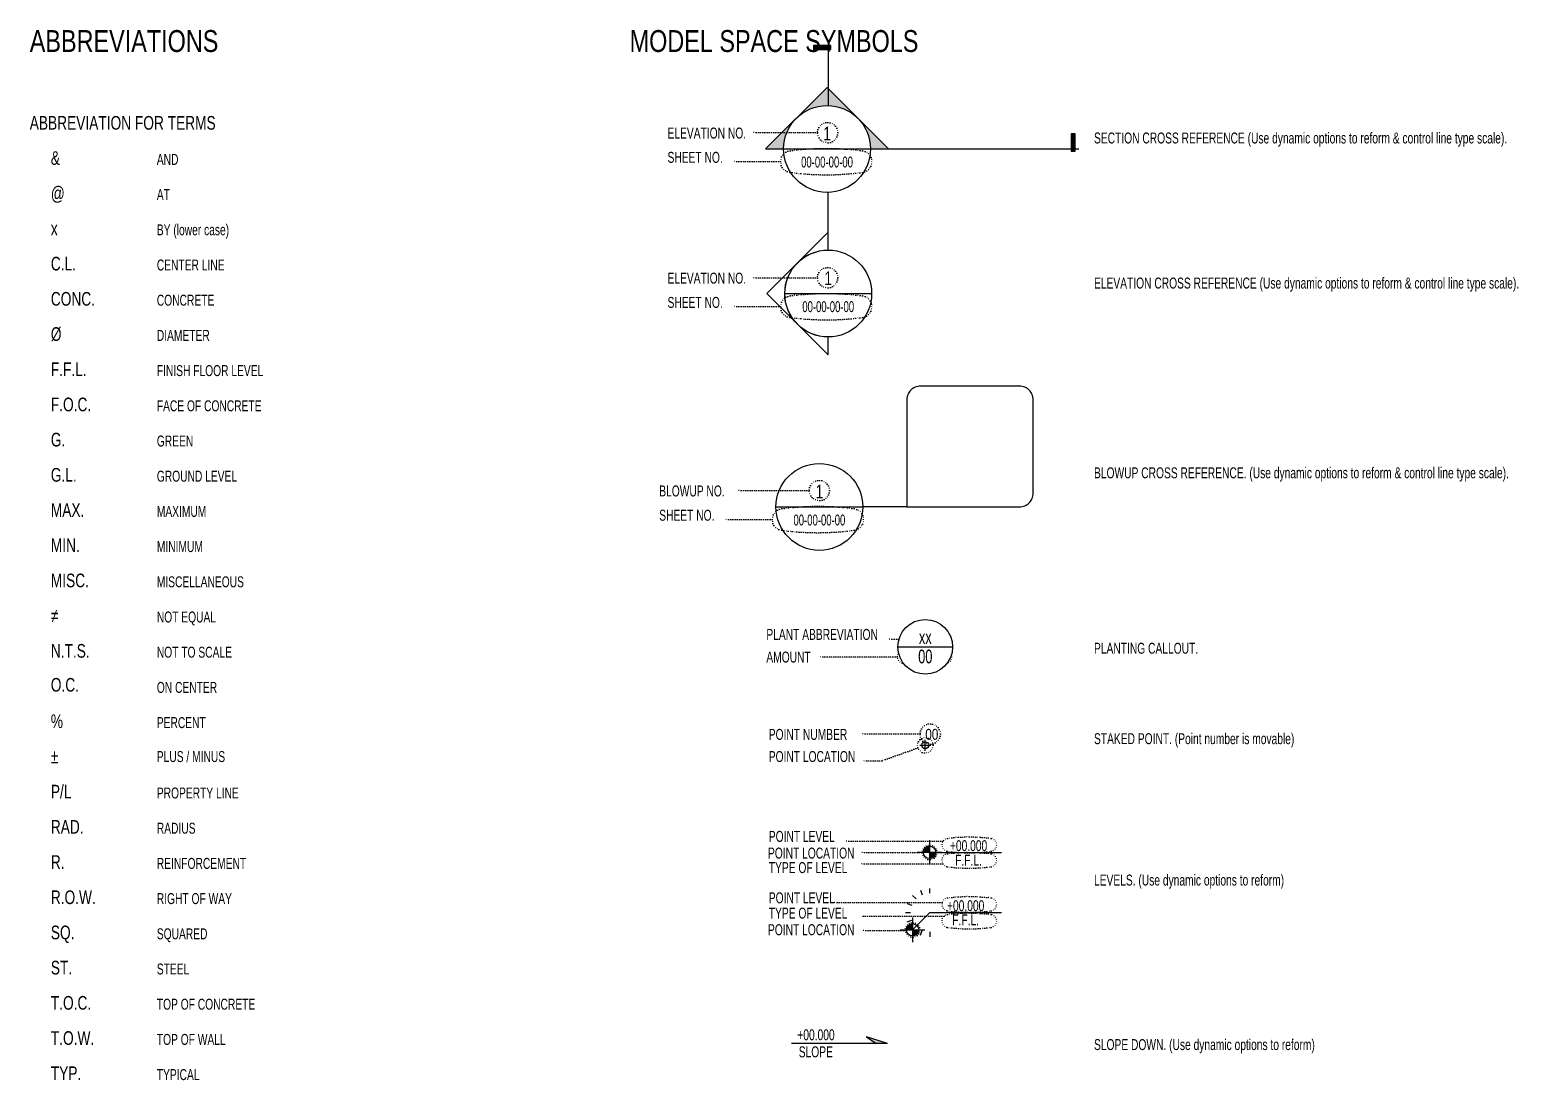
# Model space of a CAD drawing. Extents: x -1 to 478, y -15 to 369.
# Drawn here: x -0.5 to 271.5, y 177.3 to 369.4 of the extents above; entities that cross this region are included whole.
import ezdxf
from ezdxf.enums import TextEntityAlignment as Align

# ---------------------------------------------------------------- set-up
doc = ezdxf.new("R2010")
doc.units = 0
doc.header["$MEASUREMENT"] = 0
doc.linetypes.add('ACAD_ISO07W100', pattern=[3, 0, -3])
doc.linetypes.add('KH-Dash-dot-01', pattern=[18, 12, -3, 0, -3])
for name, color, linetype in [('LA-GNRL-Cross Reference', 161, 'Continuous'), ('LA-GNRL-Design Text', 3, 'Continuous'), ('LA-GNRL-NOTES-Text-01', 183, 'Continuous'), ('LA-GNRL-NOTES-Text-02', 150, 'Continuous'), ('LA-GNRL-NOTES-Text-03', 240, 'Continuous'), ('LA-GRAD-Spot Levels', 242, 'Continuous'), ('LA-PLNT-GNRL-Callout Note', 161, 'Continuous'), ('LA-STAK-Staking Point Symbol', 113, 'Continuous'), ('LA-STAK-Staking PointText', 240, 'Continuous')]:
    doc.layers.add(name, color=color, linetype=linetype)
doc.styles.add('TXT- (1)', font='gh-general font.shx', dxfattribs={"width": 0.8})
doc.styles.add('TXT- (2)', font='gh-general font.shx', dxfattribs={"width": 0.75})
doc.styles.add('TXT- (3)', font='gh-general font.shx', dxfattribs={"width": 0.7})
doc.styles.add('TXT- (design)', font='stylu.ttf', dxfattribs={"width": 0.7})
doc.styles.add('TXT- (stk)', font='gh-staking font.shx', dxfattribs={"width": 0.8})

# ---------------------------------------------------------------- blocks, each defined once
blk = doc.blocks.new('*U62')
blk.add_hatch(color=256).paths.add_polyline_path([(0.04533, 0.00274), (0.04462, 0.00274), (0.04462, -0.00044), (0.04533, -0.00044)])
blk.add_lwpolyline([(0.04533, 0.00274), (0.04462, 0.00274), (0.04462, -0.00044), (0.04533, -0.00044)], close=True)
at = {"linetype": 'KH-Dash-dot-01', "lineweight": 100}
blk.add_wipeout([(-0.00794, 0), (-0.00755, -0.00245), (-0.00642, -0.00467), (-0.00467, -0.00642), (-0.00245, -0.00755), (0, -0.00794), (0.00245, -0.00755), (0.00467, -0.00642), (0.00642, -0.00467), (0.00755, -0.00245), (0.00794, 0), (0.00755, 0.00245), (0.00642, 0.00467), (0.00467, 0.00642), (0.00245, 0.00755), (0, 0.00794), (-0.00245, 0.00755), (-0.00467, 0.00642), (-0.00642, 0.00467), (-0.00755, 0.00245)], dxfattribs=at)
h = blk.add_hatch(color=256)
edge = h.paths.add_edge_path()
edge.add_line((0.00794, 0), (0.01123, 0))
edge.add_line((0.01123, 0), (0, 0.01123))
edge.add_line((0, 0.01123), (-0.01123, 0))
edge.add_line((-0.01123, 0), (-0.00794, 0))
edge.add_arc((0, 0), 0.00794, 0, 180, ccw=False)
blk.add_line((-0.00794, 0), (0.00794, 0))
blk.add_lwpolyline([(0.00794, 0), (0.01123, 0), (0, 0.01123), (-0.01123, 0), (-0.00794, 0, -1)], format="xyb", close=True)
at = {"linetype": 'KH-Dash-dot-01', "ltscale": 0.5}
blk.add_lwpolyline([(0.00794, 0), (0.04604, 0)], dxfattribs=at)
blk.add_circle((0, 0), 0.00794)
at = {"layer": 'LA-GNRL-NOTES-Text-02', "style": 'TXT- (2)', "width": 0.75, "flags": 8}
blk.add_attdef('VIEWNUMBER', text='', height=0.0025, dxfattribs=at).set_placement((0, 0.00079), align=Align.BOTTOM_CENTER)
at = {"layer": 'LA-GNRL-NOTES-Text-03', "style": 'TXT- (3)', "width": 0.65, "flags": 8}
blk.add_attdef('SHEETNUMBER', text='', height=0.002, dxfattribs=at).set_placement((0, -0.0014), align=Align.TOP_CENTER)
blk = doc.blocks.new('PR-B-LA-SK-StakingPoint')
for p, q in [((-0.001, 0), (0.001, 0)), ((0, -0.001), (0, 0.001))]:
    blk.add_line(p, q)
blk.add_ellipse((0, 0), major_axis=(0.000441, 0.000441), ratio=1, start_param=5.497787, end_param=11.780972)
at = {"layer": 'LA-STAK-Staking PointText', "style": 'TXT- (stk)', "width": 0.8}
blk.add_attdef('POINT#', (0, 0.001), '', height=0.002, dxfattribs=at)
blk = doc.blocks.new('*U60')
for points in [[(0, 0.00113, 0.414214), (-0.00113, 0), (0, 0)], [(0, -0.00113, 0.414214), (0.00113, 0), (0, 0)]]:
    blk.add_hatch(color=256).paths.add_polyline_path(points)
for p, q in [((0.00225, 0), (-0.00225, 0)), ((0, 0.00225), (0, -0.00225)), ((0.00113, 0), (0.01314, 0))]:
    blk.add_line(p, q)
blk.add_circle((0, 0), 0.00113)
at = {"layer": 'LA-GNRL-NOTES-Text-03', "style": 'TXT- (3)', "width": 0.7}
blk.add_attdef('LEVEL', text='', height=0.002, dxfattribs=at).set_placement((0.00713, -0.00038), align=Align.BOTTOM_CENTER)
blk.add_attdef('TYPE', text='', height=0.002, dxfattribs=at).set_placement((0.00713, -0.00042), align=Align.TOP_CENTER)
blk = doc.blocks.new('*U76')
for points in [[(0, 0.00113, 0.414214), (-0.00113, 0), (0, 0)], [(0, -0.00113, 0.414214), (0.00113, 0), (0, 0)]]:
    blk.add_hatch(color=256).paths.add_polyline_path(points)
for p, q in [((0.00314, 0.00314), (0.01628, 0.00314)), ((-0.00225, 0), (0.00225, 0)), ((0, 0.00225), (0, -0.00225))]:
    blk.add_line(p, q)
blk.add_lwpolyline([(0.00314, 0.00314), (0, 0)])
blk.add_circle((0, 0), 0.00113)
at = {"layer": 'DEFPOINTS', "color": 251}
for points in [[(0, 0.00627), (0.00064, 0.00563)], [(0.00144, 0.00723), (0.00178, 0.0064)], [(0.00314, 0.00667), (0.00314, 0.00757)], [(-0.0013, 0.00314), (-0.0004, 0.00314)], [(-0.00096, 0.00483), (-0.00013, 0.00449)], [(-0.00096, 0.00144), (-0.00013, 0.00178)], [(0.00064, 0.00064), (0, 0)], [(0.00144, -0.00096), (0.00178, -0.00013)], [(0.00314, -0.0004), (0.00314, -0.0013)]]:
    blk.add_lwpolyline(points, dxfattribs=at)
at = {"layer": 'LA-GNRL-NOTES-Text-03', "style": 'TXT- (3)', "width": 0.7}
blk.add_attdef('LEVEL', text='', height=0.002, dxfattribs=at).set_placement((0.00971, 0.0028), align=Align.BOTTOM_CENTER)
blk.add_attdef('TYPE', text='', height=0.002, dxfattribs=at).set_placement((0.00971, 0.00281), align=Align.TOP_CENTER)
blk = doc.blocks.new('*U56')
h = blk.add_hatch(color=256)
h.dxf.hatch_style = 1
h.paths.add_polyline_path([(0.01367, 0.00124), (0.01547, 0), (0.0175, 0)])
for p, q in [((0.0175, 0), (0, 0)), ((0.0175, 0), (0.01367, 0.00124)), ((0.01367, 0.00124), (0.01547, 0))]:
    blk.add_line(p, q)
at = {"layer": 'LA-GNRL-NOTES-Text-03', "insert": (0.00442, -0.00052), "char_height": 0.002, "attachment_point": 2, "style": 'TXT- (3)'}
blk.add_mtext_dynamic_manual_height_columns('SLOPE ', width=0.0064113, gutter_width=1, heights=[0], dxfattribs=at)
at = {"layer": 'LA-GNRL-NOTES-Text-03', "style": 'TXT- (3)', "width": 0.7}
blk.add_attdef('LEVEL', text='', height=0.002, dxfattribs=at).set_placement((0.00445, 0), align=Align.BOTTOM_CENTER)
blk = doc.blocks.new('*U27')
at = {"linetype": 'KH-Dash-dot-01', "ltscale": 0.5}
for p, q in [((0.03658, 0.02209), (0.01847, 0.02209)), ((0.01597, 0.01959), (0.01597, 0)), ((0.03908, 0.0025), (0.03908, 0.01959)), ((0.01597, 0), (0.03658, 0))]:
    blk.add_line(p, q, dxfattribs=at)
for centre, start, end in [((0.01847, 0.01959), 90, 180), ((0.03658, 0.01959), 0, 90), ((0.03658, 0.0025), 270, 0)]:
    blk.add_arc(centre, 0.0025, start, end, dxfattribs=at)
at = {"lineweight": 100}
blk.add_wipeout([(0.00406, -0.00682), (0.00599, -0.00521), (0.00715, -0.00345), (0.0078, -0.00149), (0.00794, 0), (0.00773, 0.00181), (0.0065, 0.00456), (0.00448, 0.00655), (0.00224, 0.00761), (-0.00021, 0.00793), (-0.00256, 0.00751), (-0.00475, 0.00636), (-0.00621, 0.00494), (-0.00728, 0.00316), (-0.00777, 0.00162), (-0.00794, 0), (-0.00776, -0.00168), (-0.00703, -0.00368), (-0.00598, -0.00522), (-0.00476, -0.00635), (-0.00312, -0.0073), (-0.00128, -0.00783), (0, -0.00794), (0.00218, -0.00763)], dxfattribs=at)
blk.add_line((-0.00794, 0), (0.00794, 0))
at = {"linetype": 'KH-Dash-dot-01', "ltscale": 0.5}
blk.add_lwpolyline([(0.01597, 0), (0.00794, 0)], dxfattribs=at)
blk.add_circle((0, 0), 0.00794)
at = {"layer": 'LA-GNRL-NOTES-Text-02', "style": 'TXT- (2)', "width": 0.75, "flags": 8}
blk.add_attdef('DETAIL-NUMBER', text='', height=0.0025, dxfattribs=at).set_placement((0, 0.00079), align=Align.BOTTOM_CENTER)
at = {"layer": 'LA-GNRL-NOTES-Text-03', "style": 'TXT- (3)', "width": 0.65, "flags": 8}
blk.add_attdef('SHEETNUMBER', text='', height=0.002, dxfattribs=at).set_placement((0, -0.0014), align=Align.TOP_CENTER)
blk = doc.blocks.new('PR-B-LA-PL-Planting-Callout')
at = {"lineweight": 100}
blk.add_wipeout([(0.00256, -0.00431), (0.00378, -0.00329), (0.00451, -0.00218), (0.00492, -0.00094), (0.00501, 0), (0.00488, 0.00115), (0.0041, 0.00288), (0.00283, 0.00414), (0.00141, 0.00481), (-0.00013, 0.00501), (-0.00162, 0.00474), (-0.003, 0.00402), (-0.00392, 0.00312), (-0.0046, 0.002), (-0.00491, 0.00102), (-0.00501, 0), (-0.0049, -0.00106), (-0.00444, -0.00233), (-0.00378, -0.00329), (-0.00301, -0.00401), (-0.00197, -0.00461), (-0.00081, -0.00495), (0, -0.00501), (0.00138, -0.00482)], dxfattribs=at)
blk.add_lwpolyline([(-0.005, 0), (0.005, 0)])
blk.add_circle((0, 0), 0.005)
at = {"layer": 'LA-GNRL-Design Text', "style": 'TXT- (design)', "width": 0.7}
for tag, p in [('PLANTING-ABR.', (0, 0.00177)), ('AMOUNT', (0, -0.00176))]:
    blk.add_attdef(tag, text='', height=0.0025, rotation=0.0344, dxfattribs=at).set_placement(p, align=Align.MIDDLE_CENTER)
blk = doc.blocks.new('*U43')
blk.add_hatch(color=256).paths.add_polyline_path([(-0.00269, 0.04533), (-0.00269, 0.04462), (0.00048, 0.04462), (0.00048, 0.04533)])
blk.add_lwpolyline([(-0.00269, 0.04533), (-0.00269, 0.04462), (0.00048, 0.04462), (0.00048, 0.04533)], close=True)
blk.add_wipeout([(-0.00001, -0.01123), (-0.00001, -0.00794), (-0.00246, -0.00755), (-0.00467, -0.00642), (-0.00643, -0.00466), (-0.00755, -0.00245), (-0.00794, 0.00001), (-0.00755, 0.00246), (-0.00642, 0.00467), (-0.00466, 0.00643), (-0.00245, 0.00755), (0.00001, 0.00794), (0.00001, 0.01123), (-0.01123, 0.00001)])
at = {"linetype": 'KH-Dash-dot-01', "lineweight": 100}
blk.add_wipeout([(0.00794, -0.00001), (0.00755, -0.00246), (0.00642, -0.00467), (0.00466, -0.00643), (0.00245, -0.00755), (-0.00001, -0.00794), (-0.00246, -0.00755), (-0.00467, -0.00642), (-0.00643, -0.00466), (-0.00755, -0.00245), (-0.00794, 0.00001), (-0.00755, 0.00246), (-0.00642, 0.00467), (-0.00466, 0.00643), (-0.00245, 0.00755), (0.00001, 0.00794), (0.00246, 0.00755), (0.00467, 0.00642), (0.00643, 0.00466), (0.00755, 0.00245)], dxfattribs=at)
blk.add_line((-0.00794, 0), (0.00794, 0))
at = {"linetype": 'KH-Dash-dot-01', "ltscale": 0.5}
blk.add_lwpolyline([(0.00001, 0.00794), (0.00005, 0.04604)], dxfattribs=at)
blk.add_lwpolyline([(0.00001, 0.00794), (0.00001, 0.01123), (-0.01123, 0.00001), (-0.00001, -0.01123), (-0.00001, -0.00794, -1)], format="xyb", close=True)
blk.add_circle((0, 0), 0.00794)
at = {"layer": 'LA-GNRL-NOTES-Text-02', "style": 'TXT- (2)', "width": 0.75, "flags": 8}
blk.add_attdef('VIEWNUMBER', text='', height=0.0025, dxfattribs=at).set_placement((0, 0.00079), align=Align.BOTTOM_CENTER)
at = {"layer": 'LA-GNRL-NOTES-Text-03', "style": 'TXT- (3)', "width": 0.65, "flags": 8}
blk.add_attdef('SHEETNUMBER', text='', height=0.002, dxfattribs=at).set_placement((0, -0.0014), align=Align.TOP_CENTER)

msp = doc.modelspace()

# ---------------------------------------------------------------- linework, layer by layer
at = {"color": 220, "linetype": 'ACAD_ISO07W100', "ltscale": 0.1}
for p, q in [((161.8673, 257.9475), (156.4269, 257.9475)), ((158.0227, 254.7406), (143.7831, 254.7406)), ((162.1978, 240.6306), (151.6481, 240.6306)), ((166.3952, 221.0258), (148.4314, 221.0258)), ((162.0534, 218.933), (151.5038, 218.933)), ((166.3952, 216.8721), (151.3917, 216.8721)), ((166.2377, 209.7923), (146.3895, 209.7923)), ((166.5956, 207.346), (151.3917, 207.346)), ((159.497, 204.7012), (151.5038, 204.7012))]:
    msp.add_line(p, q, dxfattribs=at)
for points in [[(167.0028, 255.9258, 0.06648176), (159.0601, 255.9258, 0.87532509), (159.0601, 253.5554, 0.06648176), (167.0028, 253.5554, 0.87532509)], [(175.1727, 221.5449, 0.06648176), (167.23, 221.5449, 0.87532509), (167.23, 219.1745, 0.06648176), (175.1727, 219.1745, 0.87532509)], [(175.1727, 216.353, -0.06648176), (167.23, 216.353, -0.87532509), (167.23, 218.7234, -0.06648176), (175.1727, 218.7234, -0.87532509)], [(175.1727, 210.6521, 0.06648176), (167.23, 210.6521, 0.87532509), (167.23, 208.2817, 0.06648176), (175.1727, 208.2817, 0.87532509)], [(175.1727, 205.2655, -0.06648176), (167.23, 205.2655, -0.87532509), (167.23, 207.6359, -0.06648176), (175.1727, 207.6359, -0.87532509)]]:
    msp.add_lwpolyline(points, format="xyb", close=True, dxfattribs=at)
msp.add_lwpolyline([(161.8237, 238.089), (155.2048, 235.7309), (151.6481, 235.7309)], dxfattribs=at)
for centre, radius in [((163.2051, 257.9475), 1.3378), ((164.0558, 240.6306), 1.858), ((163.1617, 238.5657), 1.4204), ((163.9372, 218.9873), 1.3378), ((160.8283, 204.8324), 1.3378)]:
    msp.add_circle(centre, radius, dxfattribs=at)

# ---------------------------------------------------------------- block references
at = {"layer": 'LA-GNRL-Cross Reference', "xscale": 1000, "yscale": 1000, "zscale": 1000}
for name, p, values in [('*U43', (145.4124, 321.1458), {'VIEWNUMBER': '1', 'SHEETNUMBER': '00-00-00-00'}), ('*U27', (143.7987, 282.1379), {'DETAIL-NUMBER': '1', 'SHEETNUMBER': '00-00-00-00'})]:
    msp.add_blockref(name, p, dxfattribs=at).add_auto_attribs(values)
at = {"layer": 'LA-GRAD-Spot Levels', "xscale": 1000, "yscale": 1000, "zscale": 1000}
for name, p, values in [('*U60', (163.9372, 218.9873), {'LEVEL': '+00.000', 'TYPE': 'F.F.L.'}), ('*U76', (160.8283, 204.8324), {'LEVEL': '+00.000', 'TYPE': 'F.F.L.'}), ('*U56', (138.7272, 184.0334), {'LEVEL': '+00.000'})]:
    msp.add_blockref(name, p, dxfattribs=at).add_auto_attribs(values)
at = {"layer": 'LA-STAK-Staking Point Symbol', "xscale": 1000, "yscale": 1000, "zscale": 1000}
msp.add_blockref('PR-B-LA-SK-StakingPoint', (163.1617, 238.5657), dxfattribs=at).add_auto_attribs({'POINT#': '00'})

# ---------------------------------------------------------------- texts
at = {"layer": 'LA-GNRL-Design Text', "style": 'TXT- (design)', "width": 0.75}
for s, p in [('&', (3.3053, 344.6639)), ('@', (3.3053, 338.2289)), ('x', (3.3053, 331.7939)), ('C.L.', (3.3053, 325.3589)), ('CONC.', (3.3053, 318.9239)), ('%%C', (3.3053, 312.4889)), ('F.F.L.', (3.3053, 306.0539)), ('F.O.C.', (3.3053, 299.6189)), ('G.', (3.3053, 293.1839)), ('G.L.', (3.3053, 286.7489)), ('MAX.', (3.3053, 280.3139)), ('MIN.', (3.3053, 273.8789)), ('MISC.', (3.3053, 267.4439)), ('≠', (3.3053, 261.0089)), ('N.T.S.', (3.3053, 254.5739)), ('O.C.', (3.3053, 248.3654)), ('%', (3.3053, 241.7039)), ('%%P', (3.3053, 235.2689)), ('P/L', (3.3053, 228.8339)), ('RAD.', (3.3053, 222.3989)), ('R.', (3.3053, 215.9639)), ('R.O.W.', (3.3053, 209.5289)), ('SQ.', (3.3053, 203.0939)), ('ST.', (3.3053, 196.6589)), ('T.O.C.', (3.3053, 190.2239)), ('T.O.W.', (3.3053, 183.7889)), ('TYP.', (3.3053, 177.3539))]:
    msp.add_text(s, height=2.5, dxfattribs=at).set_placement(p)
at = {"layer": 'LA-GNRL-NOTES-Text-01', "style": 'TXT- (1)', "width": 0.8}
msp.add_text('ABBREVIATIONS', height=4, dxfattribs=at).set_placement((-0.5478, 365.3048))
at = {"layer": 'LA-GNRL-NOTES-Text-02', "style": 'TXT- (2)', "width": 0.75}
msp.add_text('ABBREVIATION FOR TERMS', height=2.5, dxfattribs=at).set_placement((-0.5478, 351.0989))
at = {"layer": 'LA-GNRL-NOTES-Text-03', "style": 'TXT- (3)', "width": 0.7}
for s, p in [('ELEVATION NO.', (116.0428, 349.4806)), ('SECTION CROSS REFERENCE (Use dynamic options to reform & control line type scale).', (194, 348.5792)), ('AND', (22.6831, 344.6639)), ('SHEET NO.', (116.0428, 345.0421)), ('AT', (22.6831, 338.2289)), ('BY (lower case)', (22.6831, 331.7939)), ('CENTER LINE', (22.6831, 325.3589)), ('ELEVATION NO.', (116.0428, 322.9602)), ('ELEVATION CROSS REFERENCE (Use dynamic options to reform & control line type scale).', (194, 322.0587)), ('CONCRETE', (22.6831, 318.9239)), ('SHEET NO.', (116.0428, 318.5216)), ('DIAMETER', (22.6831, 312.4889)), ('FINISH FLOOR LEVEL', (22.6831, 306.0539)), ('FACE OF CONCRETE', (22.6831, 299.6189)), ('GREEN', (22.6831, 293.1839)), ('GROUND LEVEL', (22.6831, 286.7489)), ('BLOWUP CROSS REFERENCE. (Use dynamic options to reform & control line type scale). ', (194, 287.365)), ('BLOWUP NO.', (114.5252, 284.051)), ('MAXIMUM', (22.6831, 280.3139)), ('SHEET NO.', (114.5252, 279.6125)), ('MINIMUM', (22.6831, 273.8789)), ('MISCELLANEOUS', (22.6831, 267.4439)), ('NOT EQUAL', (22.6831, 261.0089)), ('PLANT ABBREVIATION', (134.1048, 257.8267)), ('NOT TO SCALE', (22.6831, 254.5739)), ('PLANTING CALLOUT.', (194, 255.3005)), ('AMOUNT', (134.1048, 253.6794)), ('ON CENTER', (22.6831, 248.1389)), ('PERCENT', (22.6831, 241.7039)), ('POINT NUMBER', (134.5467, 239.5486)), ('STAKED POINT. (Point number is movable)', (194, 238.7668)), ('PLUS / MINUS', (22.6831, 235.4954)), ('POINT LOCATION', (134.5467, 235.5029)), ('PROPERTY LINE', (22.6831, 228.8339)), ('RADIUS', (22.6831, 222.3989)), ('POINT LEVEL', (134.5545, 220.903)), ('REINFORCEMENT', (22.6831, 215.9639)), ('POINT LOCATION', (134.4023, 217.851)), ('TYPE OF LEVEL', (134.5545, 215.1947)), ('LEVELS. (Use dynamic options to reform) ', (194, 212.9215)), ('RIGHT OF WAY', (22.6831, 209.5289)), ('POINT LEVEL', (134.5545, 209.6695)), ('TYPE OF LEVEL', (134.5545, 206.8738)), ('SQUARED', (22.6831, 203.0939)), ('POINT LOCATION', (134.4023, 203.8418)), ('STEEL', (22.6831, 196.6589)), ('TOP OF CONCRETE', (22.6831, 190.2239)), ('TOP OF WALL', (22.6831, 183.7889)), ('SLOPE DOWN. (Use dynamic options to reform) ', (194, 182.8414)), ('TYPICAL', (22.6831, 177.3539))]:
    msp.add_text(s, height=2, dxfattribs=at).set_placement(p)

# ---------------------------------------------------------------- next in the draw order: linework, layer by layer
at = {"color": 220, "linetype": 'ACAD_ISO07W100', "ltscale": 0.1}
for p, q in [((143.4465, 324.0421), (131.4843, 324.0421)), ((136.7009, 318.7496), (128.03, 318.7496)), ((141.9289, 285.133), (128.8798, 285.133)), ((135.1833, 279.8405), (126.5124, 279.8405))]:
    msp.add_line(p, q, dxfattribs=at)
for points in [[(151.6678, 320.725, 0.06648176), (138.43, 320.725, 0.87532509), (138.43, 316.7743, 0.06648176), (151.6678, 316.7743, 0.87532509)], [(150.1502, 281.8158, 0.06648176), (136.9124, 281.8158, 0.87532509), (136.9124, 277.8652, 0.06648176), (150.1502, 277.8652, 0.87532509)]]:
    msp.add_lwpolyline(points, format="xyb", close=True, dxfattribs=at)
for centre in [(145.3045, 324.0421), (143.7869, 285.133)]:
    msp.add_circle(centre, 1.858, dxfattribs=at)

# ---------------------------------------------------------------- next in the draw order: block references
at = {"layer": 'LA-GNRL-Cross Reference', "xscale": 1000, "yscale": 1000, "zscale": 1000}
msp.add_blockref('*U62', (145.1998, 347.5842), dxfattribs=at).add_auto_attribs({'VIEWNUMBER': '1', 'SHEETNUMBER': '00-00-00-00'})
at = {"layer": 'LA-PLNT-GNRL-Callout Note', "xscale": 1000, "yscale": 1000, "zscale": 1000}
msp.add_blockref('PR-B-LA-PL-Planting-Callout', (163.1617, 256.5525), dxfattribs=at).add_auto_attribs({'AMOUNT': '00', 'PLANTING-ABR.': 'xx'})

# ---------------------------------------------------------------- next in the draw order: texts
at = {"layer": 'LA-GNRL-NOTES-Text-01', "style": 'TXT- (1)', "width": 0.8}
msp.add_text('MODEL SPACE SYMBOLS', height=4, dxfattribs=at).set_placement((109.1107, 365.3048))

# ---------------------------------------------------------------- next in the draw order: linework, layer by layer
at = {"color": 220, "linetype": 'ACAD_ISO07W100', "ltscale": 0.1}
for p, q in [((143.4465, 350.5626), (131.4843, 350.5626)), ((136.7009, 345.2701), (128.03, 345.2701))]:
    msp.add_line(p, q, dxfattribs=at)
msp.add_lwpolyline([(138.43, 343.2948, 0.06648176), (151.6678, 343.2948, 0.87532509), (151.6678, 347.2454, 0.06648176), (138.43, 347.2454, 0.87532509)], format="xyb", close=True, dxfattribs=at)
msp.add_circle((145.3045, 350.5626), 1.858, dxfattribs=at)

doc.saveas('drawing.dxf')
